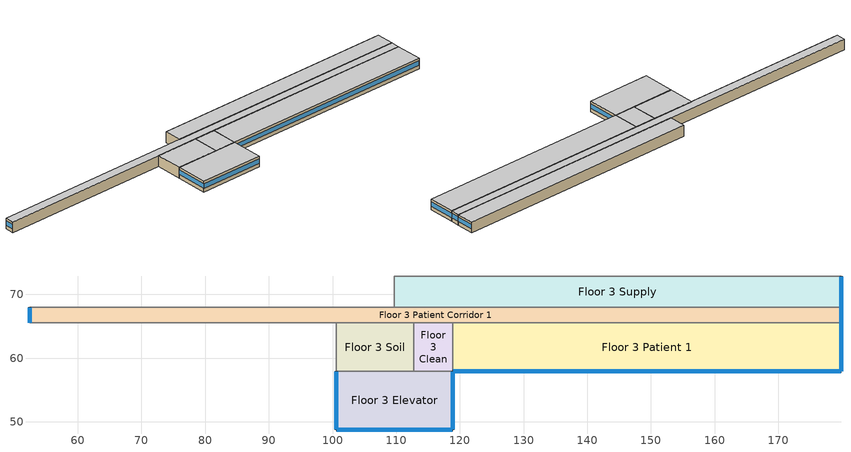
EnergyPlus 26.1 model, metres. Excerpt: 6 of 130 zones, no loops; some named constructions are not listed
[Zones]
Floor 3 Clean
 floor adiabatic (INT-FLOOR-TOPSIDE): 118.87,65.53 118.87,57.91 112.78,57.91 112.78,65.53 z6.1
 wall adiabatic (Standard_Int-Wall): 112.78,65.53 112.78,57.91 118.87,57.91 118.87,65.53 112.78,65.53 z6.1:9.14
 ceiling adiabatic (INT-FLOOR-UNDERSIDE): 112.78,65.53 112.78,57.91 118.87,57.91 118.87,65.53 z9.14
Floor 3 Patient 1
 floor adiabatic (INT-FLOOR-TOPSIDE): 179.83,65.53 179.83,57.91 118.87,57.91 118.87,65.53 z6.1
 wall outside (Steel-Framed_R-13 + R-3.8 ci_Ext-wall): 118.87,57.91 179.83,57.91 179.83,65.53 z6.1:9.14
 wall adiabatic (Standard_Int-Wall): 179.83,65.53 118.87,65.53 118.87,57.91 z6.1:9.14
 window (std_window_UValue_3.237_SHGC_0.39_VT_0.495): 118.92,57.91 179.78,57.91 z7.2:8.42
 window (std_window_UValue_3.237_SHGC_0.39_VT_0.495_east): 179.83,57.96 179.83,65.48 z7.2:8.43
 ceiling adiabatic (INT-FLOOR-UNDERSIDE): 118.87,65.53 118.87,57.91 179.83,57.91 179.83,65.53 z9.14
Floor 3 Supply
 floor adiabatic (INT-FLOOR-TOPSIDE): 179.83,72.85 179.83,67.97 109.73,67.97 109.73,72.85 z6.1
 wall outside (Steel-Framed_R-13 + R-3.8 ci_Ext-wall): 179.83,67.97 179.83,72.85 z6.1:9.14
 wall adiabatic (Standard_Int-Wall): 179.83,72.85 109.73,72.85 109.73,67.97 179.83,67.97 z6.1:9.14
 window (std_window_UValue_3.237_SHGC_0.39_VT_0.495_east): 179.83,68.02 179.83,72.8 z7.2:8.44
 ceiling adiabatic (INT-FLOOR-UNDERSIDE): 109.73,72.85 109.73,67.97 179.83,67.97 179.83,72.85 z9.14
Floor 3 Soil
 floor adiabatic (INT-FLOOR-TOPSIDE): 112.78,65.53 112.78,57.91 100.58,57.91 100.58,65.53 z6.1
 wall adiabatic (Standard_Int-Wall): 100.58,65.53 100.58,57.91 112.78,57.91 112.78,65.53 100.58,65.53 z6.1:9.14
 ceiling adiabatic (INT-FLOOR-UNDERSIDE): 100.58,65.53 100.58,57.91 112.78,57.91 112.78,65.53 z9.14
Floor 3 Patient Corridor 1
 floor adiabatic (INT-FLOOR-TOPSIDE): 179.83,67.97 179.83,65.53 52.43,65.53 52.43,67.97 z6.1
 wall outside (Steel-Framed_R-13 + R-3.8 ci_Ext-wall): 179.83,65.53 179.83,67.97 / 52.43,67.97 52.43,65.53 z6.1:9.14
 wall adiabatic (Standard_Int-Wall): 179.83,67.97 52.43,67.97 / 52.43,65.53 179.83,65.53 z6.1:9.14
 window (std_window_UValue_3.237_SHGC_0.39_VT_0.495_east): 179.83,65.58 179.83,67.92 z7.2:8.47
 window (std_window_UValue_3.237_SHGC_0.39_VT_0.495_west): 52.43,67.92 52.43,65.58 z7.2:8.47
 ceiling adiabatic (INT-FLOOR-UNDERSIDE): 52.43,67.97 52.43,65.53 179.83,65.53 179.83,67.97 z9.14
Floor 3 Elevator
 floor adiabatic (INT-FLOOR-TOPSIDE): 118.87,57.91 118.87,48.77 100.58,48.77 100.58,57.91 z6.1
 wall outside (Steel-Framed_R-13 + R-3.8 ci_Ext-wall): 100.58,57.91 100.58,48.77 118.87,48.77 118.87,57.91 z6.1:9.14
 wall adiabatic (Standard_Int-Wall): 118.87,57.91 100.58,57.91 z6.1:9.14
 window (std_window_UValue_3.237_SHGC_0.39_VT_0.495_west): 100.58,57.86 100.58,48.82 z7.2:8.43
 window (std_window_UValue_3.237_SHGC_0.39_VT_0.495): 100.63,48.77 118.82,48.77 z7.2:8.42
 window (std_window_UValue_3.237_SHGC_0.39_VT_0.495_east): 118.87,48.82 118.87,57.86 z7.2:8.43
 ceiling adiabatic (INT-FLOOR-UNDERSIDE): 100.58,57.91 100.58,48.77 118.87,48.77 118.87,57.91 z9.14
[EnergyManagementSystem:Program]
MOB_Flr1_Prm3_Coil_Reheat_Energy_Program: IF (AHU_6_CCoil_Energy > 0 && AHU_6_HCoil1_Energy > 0); SET AHU_6_Problem = AHU_6_Problem + 1; ELSEIF (MOB_Flr1_Prm3_Load <= 0); SET MOB_Flr1_Prm3_RE = MOB_Flr1_Prm3_RE + MOB_Flr1_Prm3_Coil_Energy; ELSEIF (AHU_6_HCoil1_Energy > 0 && AHU_6_CCoil_Energy == 0); SET MOB_Flr1_Prm3_Heat = MOB_Flr1_Prm3_Heat + MOB_Flr1_Prm3_Coil_Energy; ELSEIF (AHU_6_CCoil_Energy > 0 && AHU_6_HCoil1_Energy == 0); SET MOB_Flr1_Prm3_DT1 = MOB_Flr1_Prm3_Coil_Outlet_Air_Temp - MOB_Flr1_Prm3_Coil_Inlet_Air_Temp; SET MOB_Flr1_Prm3_DT2 = @Max (AHU_6_CoolC_Inlet_Node_Temp - AHU_6_Fan_Out) 0; IF MOB_Flr1_Prm3_DT1 > 0.0; SET MOB_Flr1_Prm3_Ratio = @Min (MOB_Flr1_Prm3_DT2 / MOB_Flr1_Prm3_DT1) 1; ELSE; SET MOB_Flr1_Prm3_Ratio = 1.0; ENDIF; SET MOB_Flr1_Prm3_RE = MOB_Flr1_Prm3_RE + (MOB_Flr1_Prm3_Ratio * MOB_Flr1_Prm3_Coil_Energy); SET MOB_Flr1_Prm3_Heat = MOB_Flr1_Prm3_Heat + ((1-MOB_Flr1_Prm3_Ratio) * MOB_Flr1_Prm3_Coil_Energy); ELSEIF (AHU_6_CCoil_Energy == 0 && AHU_6_HCoil1_Energy == 0); SET AHU_6_Economize = AHU_6_Economize + 1; SET MOB_Flr1_Prm3_Heat = MOB_Flr1_Prm3_Heat + MOB_Flr1_Prm3_Coil_Energy; ENDIF
MOB_Flr5_Core_Coil_Reheat_Energy_Program: IF (AHU_6_CCoil_Energy > 0 && AHU_6_HCoil1_Energy > 0); SET AHU_6_Problem = AHU_6_Problem + 1; ELSEIF (MOB_Flr5_Core_Load <= 0); SET MOB_Flr5_Core_RE = MOB_Flr5_Core_RE + MOB_Flr5_Core_Coil_Energy; ELSEIF (AHU_6_HCoil1_Energy > 0 && AHU_6_CCoil_Energy == 0); SET MOB_Flr5_Core_Heat = MOB_Flr5_Core_Heat + MOB_Flr5_Core_Coil_Energy; ELSEIF (AHU_6_CCoil_Energy > 0 && AHU_6_HCoil1_Energy == 0); SET MOB_Flr5_Core_DT1 = MOB_Flr5_Core_Coil_Outlet_Air_Temp - MOB_Flr5_Core_Coil_Inlet_Air_Temp; SET MOB_Flr5_Core_DT2 = @Max (AHU_6_CoolC_Inlet_Node_Temp - AHU_6_Fan_Out) 0; IF MOB_Flr5_Core_DT1 > 0.0; SET MOB_Flr5_Core_Ratio = @Min (MOB_Flr5_Core_DT2 / MOB_Flr5_Core_DT1) 1; ELSE; SET MOB_Flr5_Core_Ratio = 1.0; ENDIF; SET MOB_Flr5_Core_RE = MOB_Flr5_Core_RE + (MOB_Flr5_Core_Ratio * MOB_Flr5_Core_Coil_Energy); SET MOB_Flr5_Core_Heat = MOB_Flr5_Core_Heat + ((1-MOB_Flr5_Core_Ratio) * MOB_Flr5_Core_Coil_Energy); ELSEIF (AHU_6_CCoil_Energy == 0 && AHU_6_HCoil1_Energy == 0); SET AHU_6_Economize = AHU_6_Economize + 1; SET MOB_Flr5_Core_Heat = MOB_Flr5_Core_Heat + MOB_Flr5_Core_Coil_Energy; ENDIF
MOB_Flr5_Prm1_Coil_Reheat_Energy_Program: IF (AHU_6_CCoil_Energy > 0 && AHU_6_HCoil1_Energy > 0); SET AHU_6_Problem = AHU_6_Problem + 1; ELSEIF (MOB_Flr5_Prm1_Load <= 0); SET MOB_Flr5_Prm1_RE = MOB_Flr5_Prm1_RE + MOB_Flr5_Prm1_Coil_Energy; ELSEIF (AHU_6_HCoil1_Energy > 0 && AHU_6_CCoil_Energy == 0); SET MOB_Flr5_Prm1_Heat = MOB_Flr5_Prm1_Heat + MOB_Flr5_Prm1_Coil_Energy; ELSEIF (AHU_6_CCoil_Energy > 0 && AHU_6_HCoil1_Energy == 0); SET MOB_Flr5_Prm1_DT1 = MOB_Flr5_Prm1_Coil_Outlet_Air_Temp - MOB_Flr5_Prm1_Coil_Inlet_Air_Temp; SET MOB_Flr5_Prm1_DT2 = @Max (AHU_6_CoolC_Inlet_Node_Temp - AHU_6_Fan_Out) 0; IF MOB_Flr5_Prm1_DT1 > 0.0; SET MOB_Flr5_Prm1_Ratio = @Min (MOB_Flr5_Prm1_DT2 / MOB_Flr5_Prm1_DT1) 1; ELSE; SET MOB_Flr5_Prm1_Ratio = 1.0; ENDIF; SET MOB_Flr5_Prm1_RE = MOB_Flr5_Prm1_RE + (MOB_Flr5_Prm1_Ratio * MOB_Flr5_Prm1_Coil_Energy); SET MOB_Flr5_Prm1_Heat = MOB_Flr5_Prm1_Heat + ((1-MOB_Flr5_Prm1_Ratio) * MOB_Flr5_Prm1_Coil_Energy); ELSEIF (AHU_6_CCoil_Energy == 0 && AHU_6_HCoil1_Energy == 0); SET AHU_6_Economize = AHU_6_Economize + 1; SET MOB_Flr5_Prm1_Heat = MOB_Flr5_Prm1_Heat + MOB_Flr5_Prm1_Coil_Energy; ENDIF
MOB_Flr5_Prm2_Coil_Reheat_Energy_Program: IF (AHU_6_CCoil_Energy > 0 && AHU_6_HCoil1_Energy > 0); SET AHU_6_Problem = AHU_6_Problem + 1; ELSEIF (MOB_Flr5_Prm2_Load <= 0); SET MOB_Flr5_Prm2_RE = MOB_Flr5_Prm2_RE + MOB_Flr5_Prm2_Coil_Energy; ELSEIF (AHU_6_HCoil1_Energy > 0 && AHU_6_CCoil_Energy == 0); SET MOB_Flr5_Prm2_Heat = MOB_Flr5_Prm2_Heat + MOB_Flr5_Prm2_Coil_Energy; ELSEIF (AHU_6_CCoil_Energy > 0 && AHU_6_HCoil1_Energy == 0); SET MOB_Flr5_Prm2_DT1 = MOB_Flr5_Prm2_Coil_Outlet_Air_Temp - MOB_Flr5_Prm2_Coil_Inlet_Air_Temp; SET MOB_Flr5_Prm2_DT2 = @Max (AHU_6_CoolC_Inlet_Node_Temp - AHU_6_Fan_Out) 0; IF MOB_Flr5_Prm2_DT1 > 0.0; SET MOB_Flr5_Prm2_Ratio = @Min (MOB_Flr5_Prm2_DT2 / MOB_Flr5_Prm2_DT1) 1; ELSE; SET MOB_Flr5_Prm2_Ratio = 1.0; ENDIF; SET MOB_Flr5_Prm2_RE = MOB_Flr5_Prm2_RE + (MOB_Flr5_Prm2_Ratio * MOB_Flr5_Prm2_Coil_Energy); SET MOB_Flr5_Prm2_Heat = MOB_Flr5_Prm2_Heat + ((1-MOB_Flr5_Prm2_Ratio) * MOB_Flr5_Prm2_Coil_Energy); ELSEIF (AHU_6_CCoil_Energy == 0 && AHU_6_HCoil1_Energy == 0); SET AHU_6_Economize = AHU_6_Economize + 1; SET MOB_Flr5_Prm2_Heat = MOB_Flr5_Prm2_Heat + MOB_Flr5_Prm2_Coil_Energy; ENDIF
MOB_Flr5_Prm3_Coil_Reheat_Energy_Program: IF (AHU_6_CCoil_Energy > 0 && AHU_6_HCoil1_Energy > 0); SET AHU_6_Problem = AHU_6_Problem + 1; ELSEIF (MOB_Flr5_Prm3_Load <= 0); SET MOB_Flr5_Prm3_RE = MOB_Flr5_Prm3_RE + MOB_Flr5_Prm3_Coil_Energy; ELSEIF (AHU_6_HCoil1_Energy > 0 && AHU_6_CCoil_Energy == 0); SET MOB_Flr5_Prm3_Heat = MOB_Flr5_Prm3_Heat + MOB_Flr5_Prm3_Coil_Energy; ELSEIF (AHU_6_CCoil_Energy > 0 && AHU_6_HCoil1_Energy == 0); SET MOB_Flr5_Prm3_DT1 = MOB_Flr5_Prm3_Coil_Outlet_Air_Temp - MOB_Flr5_Prm3_Coil_Inlet_Air_Temp; SET MOB_Flr5_Prm3_DT2 = @Max (AHU_6_CoolC_Inlet_Node_Temp - AHU_6_Fan_Out) 0; IF MOB_Flr5_Prm3_DT1 > 0.0; SET MOB_Flr5_Prm3_Ratio = @Min (MOB_Flr5_Prm3_DT2 / MOB_Flr5_Prm3_DT1) 1; ELSE; SET MOB_Flr5_Prm3_Ratio = 1.0; ENDIF; SET MOB_Flr5_Prm3_RE = MOB_Flr5_Prm3_RE + (MOB_Flr5_Prm3_Ratio * MOB_Flr5_Prm3_Coil_Energy); SET MOB_Flr5_Prm3_Heat = MOB_Flr5_Prm3_Heat + ((1-MOB_Flr5_Prm3_Ratio) * MOB_Flr5_Prm3_Coil_Energy); ELSEIF (AHU_6_CCoil_Energy == 0 && AHU_6_HCoil1_Energy == 0); SET AHU_6_Economize = AHU_6_Economize + 1; SET MOB_Flr5_Prm3_Heat = MOB_Flr5_Prm3_Heat + MOB_Flr5_Prm3_Coil_Energy; ENDIF
MOB_Flr5_Prm4_Coil_Reheat_Energy_Program: IF (AHU_6_CCoil_Energy > 0 && AHU_6_HCoil1_Energy > 0); SET AHU_6_Problem = AHU_6_Problem + 1; ELSEIF (MOB_Flr5_Prm4_Load <= 0); SET MOB_Flr5_Prm4_RE = MOB_Flr5_Prm4_RE + MOB_Flr5_Prm4_Coil_Energy; ELSEIF (AHU_6_HCoil1_Energy > 0 && AHU_6_CCoil_Energy == 0); SET MOB_Flr5_Prm4_Heat = MOB_Flr5_Prm4_Heat + MOB_Flr5_Prm4_Coil_Energy; ELSEIF (AHU_6_CCoil_Energy > 0 && AHU_6_HCoil1_Energy == 0); SET MOB_Flr5_Prm4_DT1 = MOB_Flr5_Prm4_Coil_Outlet_Air_Temp - MOB_Flr5_Prm4_Coil_Inlet_Air_Temp; SET MOB_Flr5_Prm4_DT2 = @Max (AHU_6_CoolC_Inlet_Node_Temp - AHU_6_Fan_Out) 0; IF MOB_Flr5_Prm4_DT1 > 0.0; SET MOB_Flr5_Prm4_Ratio = @Min (MOB_Flr5_Prm4_DT2 / MOB_Flr5_Prm4_DT1) 1; ELSE; SET MOB_Flr5_Prm4_Ratio = 1.0; ENDIF; SET MOB_Flr5_Prm4_RE = MOB_Flr5_Prm4_RE + (MOB_Flr5_Prm4_Ratio * MOB_Flr5_Prm4_Coil_Energy); SET MOB_Flr5_Prm4_Heat = MOB_Flr5_Prm4_Heat + ((1-MOB_Flr5_Prm4_Ratio) * MOB_Flr5_Prm4_Coil_Energy); ELSEIF (AHU_6_CCoil_Energy == 0 && AHU_6_HCoil1_Energy == 0); SET AHU_6_Economize = AHU_6_Economize + 1; SET MOB_Flr5_Prm4_Heat = MOB_Flr5_Prm4_Heat + MOB_Flr5_Prm4_Coil_Energy; ENDIF
Reheat_Sum_Program: SET A = Flr_1_Cafe_RE + Flr_1_Clean_RE + Flr_1_Conf_RE + Flr_1_Dining_RE; SET B = Flr_1_Elev_RE + Flr_1_Exam_RE + Flr_1_FStor_RE + Flr_1_GStor_RE; SET C = Flr_1_Image_RE + Flr_1_Kitchen_RE + Flr_1_Lab_1_RE + Flr_1_Lab_2_RE; SET D = Flr_1_Laundry_RE + Flr_1_Lobby_RE + Flr_1_Lounge_RE + Flr_1_Mech_1_RE; SET E = Flr_1_Mech_2_RE + Flr_1_Off_1_RE + Flr_1_Off_2_RE + Flr_1_Off_3_RE; SET F = Flr_1_Off3_P1_RE + Flr_1_Off3_P2_RE + Flr_1_Off3_P3_RE; SET G = Flr_1_Pat_RE + Flr_1_Pharm_RE + Flr_1_PT_RE + Flr_1_Receive_RE; SET H = Flr_1_Recep_RE + Flr_1_Soil_RE + Flr_1_Stor_RE + Flr_1_Waiting_RE; SET I = Flr_2_Chapel_RE + Flr_2_Clean_1_RE + Flr_2_Clean_2_RE + Flr_2_Cor_RE; SET J = Flr_2_Elev_RE + Flr_2_Exam_1_RE + Flr_2_Exam_2_RE + Flr_2_Exam_3_RE; SET K = Flr_2_Exam_4_RE + Flr_2_Gift_RE + Flr_2_Image_1_RE + Flr_2_Image_2_RE; SET L = Flr_2_Image_3_RE + Flr_2_Lab_1_RE + Flr_2_Lab_2_RE + Flr_2_Lounge1_RE; SET M = Flr_2_Lounge2_RE + Flr_2_Lockers_RE + Flr_2_NS_1_RE + Flr_2_NS_2_RE; SET N = Flr_2_Off_1_RE + Flr_2_Off_2_RE + Flr_2_Off_3_RE + Flr_2_Off_4_RE; SET O = Flr_2_Sterile_RE + Flr_2_OR_RE + Flr_2_PACU_RE + Flr_2_Pat_1_RE; SET P = Flr_2_Pat_2_RE + Flr_2_Proc_1_RE + Flr_2_Proc_2_RE; SET Q = Flr_2_Rest_1_RE + Flr_2_Rest_2_RE + Flr_2_Soil_1_RE + Flr_2_Soil_2_RE; SET R = Flr_2_Stor_1_RE + Flr_2_Stor_2_RE + Flr_2_Trauma_RE + Flr_2_Triage_RE; SET S = Flr_2_Waiting_RE + Flr_3_Clean_RE + Flr_3_Elev_RE + Flr_3_Exam_RE; SET T = Flr_3_ICU_RE + Flr_3_NS_1_RE + Flr_3_NS_2_RE + Flr_3_Nursery_RE + Flr_3_Off_RE; SET U = Flr_2_Recep_RE + Flr_3_OR_RE + Flr_3_Pat_1_RE + Flr_3_Pat_2_RE; SET V = Flr_3_Pat_3_RE + Flr_3_Pat_4_RE + Flr_3_PatCor1_RE + Flr_3_PatCor2_RE; SET W = Flr_3_Proc_RE + Flr_3_Soil_RE + Flr_3_Supply_RE + Flr_3_Triage_RE; SET X = Flr_3_Waiting_RE + Flr46_Clean_RE + Flr46_Elev_RE + Flr46_NS_RE; SET Y = Flr46_Off_RE + Flr46_Pat_1_RE + Flr46_Pat_2_RE; SET Z = Flr46_Pat_3_RE + Flr46_Pat_4_RE + Flr46_PatCor1_RE; SET AA = Flr46_PatCor2_RE + Flr46_Soil_RE + Flr46_Supply_RE + Flr_7_Clean_RE; SET BB = Flr_7_Elev_RE + Flr_7_NS_RE + Flr_7_Off_RE + Flr_7_Pat_1_RE; SET CC = Flr_7_Pat_2_RE + Flr_7_Pat_3_RE + Flr_7_Pat_4_RE; SET DD = Flr_7_PatCor1_RE + Flr_7_PatCor2_RE + Flr_7_Soil_RE + Flr_7_Supply_RE; SET EE = MOB_Flr1_Core_RE + MOB_Flr1_Prm1_RE + MOB_Flr1_Prm2_RE + MOB_Flr1_Prm3_RE; SET FF = MOB_24_Core_RE + MOB_24_Prm1_RE + MOB_24_Prm2_RE; SET GG = MOB_24_Prm3_RE + MOB_24_Prm_4_RE + MOB_Flr5_Core_RE; SET HH = MOB_Flr5_Prm1_RE + MOB_Flr5_Prm2_RE + MOB_Flr5_Prm3_RE + MOB_Flr5_Prm4_RE; SET Reheat = A+B+C+D+E+F+G+H+I+J+K+L+M+N+O+P+Q+R+S+T+U+V+W+X+Y+Z+AA+BB+CC+DD+EE+FF+GG+HH
[EnergyManagementSystem:ProgramCallingManager]
AHU_Heat_Sum_Call: EndOfZoneTimestepAfterZoneReporting; AHU_Heat_Energy_Program
Flr46_Clean_Call: EndOfZoneTimestepAfterZoneReporting; Flr46_Clean_Coil_Reheat_Energy_Program
Flr46_Elev_Call: EndOfZoneTimestepAfterZoneReporting; Flr46_Elev_Coil_Reheat_Energy_Program
Flr46_NS_Call: EndOfZoneTimestepAfterZoneReporting; Flr46_NS_Coil_Reheat_Energy_Program
Flr46_Off_Call: EndOfZoneTimestepAfterZoneReporting; Flr46_Off_Coil_Reheat_Energy_Program
Flr46_PatCor1_Call: EndOfZoneTimestepAfterZoneReporting; Flr46_PatCor1_Coil_Reheat_Energy_Program
Flr46_PatCor2_Call: EndOfZoneTimestepAfterZoneReporting; Flr46_PatCor2_Coil_Reheat_Energy_Program
Flr46_Pat_1_Call: EndOfZoneTimestepAfterZoneReporting; Flr46_Pat_1_Coil_Reheat_Energy_Program
Flr46_Pat_2_Call: EndOfZoneTimestepAfterZoneReporting; Flr46_Pat_2_Coil_Reheat_Energy_Program
Flr46_Pat_3_Call: EndOfZoneTimestepAfterZoneReporting; Flr46_Pat_3_Coil_Reheat_Energy_Program
Flr46_Pat_4_Call: EndOfZoneTimestepAfterZoneReporting; Flr46_Pat_4_Coil_Reheat_Energy_Program
Flr46_Soil_Call: EndOfZoneTimestepAfterZoneReporting; Flr46_Soil_Coil_Reheat_Energy_Program
Flr46_Supply_Call: EndOfZoneTimestepAfterZoneReporting; Flr46_Supply_Coil_Reheat_Energy_Program
Flr_1_Cafe_Call: EndOfZoneTimestepAfterZoneReporting; Flr_1_Cafe_Coil_Reheat_Energy_Program
Flr_1_Clean_Call: EndOfZoneTimestepAfterZoneReporting; Flr_1_Clean_Coil_Reheat_Energy_Program
Flr_1_Conf_Call: EndOfZoneTimestepAfterZoneReporting; Flr_1_Conf_Coil_Reheat_Energy_Program
Flr_1_Dining_Call: EndOfZoneTimestepAfterZoneReporting; Flr_1_Dining_Coil_Reheat_Energy_Program
Flr_1_Elev_Call: EndOfZoneTimestepAfterZoneReporting; Flr_1_Elev_Coil_Reheat_Energy_Program
Flr_1_Exam_Call: EndOfZoneTimestepAfterZoneReporting; Flr_1_Exam_Coil_Reheat_Energy_Program
Flr_1_FStor_Call: EndOfZoneTimestepAfterZoneReporting; Flr_1_FStor_Coil_Reheat_Energy_Program
Flr_1_GStor_Call: EndOfZoneTimestepAfterZoneReporting; Flr_1_GStor_Coil_Reheat_Energy_Program
Flr_1_Image_Call: EndOfZoneTimestepAfterZoneReporting; Flr_1_Image_Coil_Reheat_Energy_Program
Flr_1_Kitchen_Call: EndOfZoneTimestepAfterZoneReporting; Flr_1_Kitchen_Coil_Reheat_Energy_Program
Flr_1_Lab_1_Call: EndOfZoneTimestepAfterZoneReporting; Flr_1_Lab_1_Coil_Reheat_Energy_Program
Flr_1_Lab_2_Call: EndOfZoneTimestepAfterZoneReporting; Flr_1_Lab_2_Coil_Reheat_Energy_Program
Flr_1_Laundry_Call: EndOfZoneTimestepAfterZoneReporting; Flr_1_Laundry_Coil_Reheat_Energy_Program
Flr_1_Lobby_Call: EndOfZoneTimestepAfterZoneReporting; Flr_1_Lobby_Coil_Reheat_Energy_Program
Flr_1_Lounge_Call: EndOfZoneTimestepAfterZoneReporting; Flr_1_Lounge_Coil_Reheat_Energy_Program
Flr_1_Mech_1_Call: EndOfZoneTimestepAfterZoneReporting; Flr_1_Mech_1_Coil_Reheat_Energy_Program
Flr_1_Mech_2_Call: EndOfZoneTimestepAfterZoneReporting; Flr_1_Mech_2_Coil_Reheat_Energy_Program
Flr_1_Off3_P1_Call: EndOfZoneTimestepAfterZoneReporting; Flr_1_Off3_P1_Coil_Reheat_Energy_Program
Flr_1_Off3_P2_Call: EndOfZoneTimestepAfterZoneReporting; Flr_1_Off3_P2_Coil_Reheat_Energy_Program
Flr_1_Off3_P3_Call: EndOfZoneTimestepAfterZoneReporting; Flr_1_Off3_P3_Coil_Reheat_Energy_Program
Flr_1_Off_1_Call: EndOfZoneTimestepAfterZoneReporting; Flr_1_Off_1_Coil_Reheat_Energy_Program
Flr_1_Off_2_Call: EndOfZoneTimestepAfterZoneReporting; Flr_1_Off_2_Coil_Reheat_Energy_Program
Flr_1_Off_3_Call: EndOfZoneTimestepAfterZoneReporting; Flr_1_Off_3_Coil_Reheat_Energy_Program
Flr_1_PT_Call: EndOfZoneTimestepAfterZoneReporting; Flr_1_PT_Coil_Reheat_Energy_Program
Flr_1_Pat_Call: EndOfZoneTimestepAfterZoneReporting; Flr_1_Pat_Coil_Reheat_Energy_Program
Flr_1_Pharm_Call: EndOfZoneTimestepAfterZoneReporting; Flr_1_Pharm_Coil_Reheat_Energy_Program
Flr_1_Receive_Call: EndOfZoneTimestepAfterZoneReporting; Flr_1_Receive_Coil_Reheat_Energy_Program
Flr_1_Recep_Call: EndOfZoneTimestepAfterZoneReporting; Flr_1_Recep_Coil_Reheat_Energy_Program
Flr_1_Soil_Call: EndOfZoneTimestepAfterZoneReporting; Flr_1_Soil_Coil_Reheat_Energy_Program
Flr_1_Stor_Call: EndOfZoneTimestepAfterZoneReporting; Flr_1_Stor_Coil_Reheat_Energy_Program
Flr_1_Waiting_Call: EndOfZoneTimestepAfterZoneReporting; Flr_1_Waiting_Coil_Reheat_Energy_Program
Flr_2_Chapel_Call: EndOfZoneTimestepAfterZoneReporting; Flr_2_Chapel_Coil_Reheat_Energy_Program
Flr_2_Clean_1_Call: EndOfZoneTimestepAfterZoneReporting; Flr_2_Clean_1_Coil_Reheat_Energy_Program
Flr_2_Clean_2_Call: EndOfZoneTimestepAfterZoneReporting; Flr_2_Clean_2_Coil_Reheat_Energy_Program
Flr_2_Cor_Call: EndOfZoneTimestepAfterZoneReporting; Flr_2_Cor_Coil_Reheat_Energy_Program
Flr_2_Elev_Call: EndOfZoneTimestepAfterZoneReporting; Flr_2_Elev_Coil_Reheat_Energy_Program
Flr_2_Exam_1_Call: EndOfZoneTimestepAfterZoneReporting; Flr_2_Exam_1_Coil_Reheat_Energy_Program
Flr_2_Exam_2_Call: EndOfZoneTimestepAfterZoneReporting; Flr_2_Exam_2_Coil_Reheat_Energy_Program
Flr_2_Exam_3_Call: EndOfZoneTimestepAfterZoneReporting; Flr_2_Exam_3_Coil_Reheat_Energy_Program
Flr_2_Exam_4_Call: EndOfZoneTimestepAfterZoneReporting; Flr_2_Exam_4_Coil_Reheat_Energy_Program
Flr_2_Gift_Call: EndOfZoneTimestepAfterZoneReporting; Flr_2_Gift_Coil_Reheat_Energy_Program
Flr_2_Image_1_Call: EndOfZoneTimestepAfterZoneReporting; Flr_2_Image_1_Coil_Reheat_Energy_Program
Flr_2_Image_2_Call: EndOfZoneTimestepAfterZoneReporting; Flr_2_Image_2_Coil_Reheat_Energy_Program
Flr_2_Image_3_Call: EndOfZoneTimestepAfterZoneReporting; Flr_2_Image_3_Coil_Reheat_Energy_Program
Flr_2_Lab_1_Call: EndOfZoneTimestepAfterZoneReporting; Flr_2_Lab_1_Coil_Reheat_Energy_Program
Flr_2_Lab_2_Call: EndOfZoneTimestepAfterZoneReporting; Flr_2_Lab_2_Coil_Reheat_Energy_Program
Flr_2_Lockers_Call: EndOfZoneTimestepAfterZoneReporting; Flr_2_Lockers_Coil_Reheat_Energy_Program
Flr_2_Lounge1_Call: EndOfZoneTimestepAfterZoneReporting; Flr_2_Lounge1_Coil_Reheat_Energy_Program
Flr_2_Lounge2_Call: EndOfZoneTimestepAfterZoneReporting; Flr_2_Lounge2_Coil_Reheat_Energy_Program
Flr_2_NS_1_Call: EndOfZoneTimestepAfterZoneReporting; Flr_2_NS_1_Coil_Reheat_Energy_Program
Flr_2_NS_2_Call: EndOfZoneTimestepAfterZoneReporting; Flr_2_NS_2_Coil_Reheat_Energy_Program
Flr_2_OR_Call: EndOfZoneTimestepAfterZoneReporting; Flr_2_OR_Coil_Reheat_Energy_Program
Flr_2_Off_1_Call: EndOfZoneTimestepAfterZoneReporting; Flr_2_Off_1_Coil_Reheat_Energy_Program
Flr_2_Off_2_Call: EndOfZoneTimestepAfterZoneReporting; Flr_2_Off_2_Coil_Reheat_Energy_Program
Flr_2_Off_3_Call: EndOfZoneTimestepAfterZoneReporting; Flr_2_Off_3_Coil_Reheat_Energy_Program
Flr_2_Off_4_Call: EndOfZoneTimestepAfterZoneReporting; Flr_2_Off_4_Coil_Reheat_Energy_Program
Flr_2_PACU_Call: EndOfZoneTimestepAfterZoneReporting; Flr_2_PACU_Coil_Reheat_Energy_Program
Flr_2_Pat_1_Call: EndOfZoneTimestepAfterZoneReporting; Flr_2_Pat_1_Coil_Reheat_Energy_Program
Flr_2_Pat_2_Call: EndOfZoneTimestepAfterZoneReporting; Flr_2_Pat_2_Coil_Reheat_Energy_Program
Flr_2_Proc_1_Call: EndOfZoneTimestepAfterZoneReporting; Flr_2_Proc_1_Coil_Reheat_Energy_Program
Flr_2_Proc_2_Call: EndOfZoneTimestepAfterZoneReporting; Flr_2_Proc_2_Coil_Reheat_Energy_Program
Flr_2_Recep_Call: EndOfZoneTimestepAfterZoneReporting; Flr_2_Recep_Coil_Reheat_Energy_Program
Flr_2_Rest_1_Call: EndOfZoneTimestepAfterZoneReporting; Flr_2_Rest_1_Coil_Reheat_Energy_Program
Flr_2_Rest_2_Call: EndOfZoneTimestepAfterZoneReporting; Flr_2_Rest_2_Coil_Reheat_Energy_Program
Flr_2_Soil_1_Call: EndOfZoneTimestepAfterZoneReporting; Flr_2_Soil_1_Coil_Reheat_Energy_Program
Flr_2_Soil_2_Call: EndOfZoneTimestepAfterZoneReporting; Flr_2_Soil_2_Coil_Reheat_Energy_Program
Flr_2_Sterile_Call: EndOfZoneTimestepAfterZoneReporting; Flr_2_Sterile_Coil_Reheat_Energy_Program
Flr_2_Stor_1_Call: EndOfZoneTimestepAfterZoneReporting; Flr_2_Stor_1_Coil_Reheat_Energy_Program
Flr_2_Stor_2_Call: EndOfZoneTimestepAfterZoneReporting; Flr_2_Stor_2_Coil_Reheat_Energy_Program
Flr_2_Trauma_Call: EndOfZoneTimestepAfterZoneReporting; Flr_2_Trauma_Coil_Reheat_Energy_Program
Flr_2_Triage_Call: EndOfZoneTimestepAfterZoneReporting; Flr_2_Triage_Coil_Reheat_Energy_Program
Flr_2_Waiting_Call: EndOfZoneTimestepAfterZoneReporting; Flr_2_Waiting_Coil_Reheat_Energy_Program
Flr_3_Clean_Call: EndOfZoneTimestepAfterZoneReporting; Flr_3_Clean_Coil_Reheat_Energy_Program
Flr_3_Elev_Call: EndOfZoneTimestepAfterZoneReporting; Flr_3_Elev_Coil_Reheat_Energy_Program
Flr_3_Exam_Call: EndOfZoneTimestepAfterZoneReporting; Flr_3_Exam_Coil_Reheat_Energy_Program
Flr_3_ICU_Call: EndOfZoneTimestepAfterZoneReporting; Flr_3_ICU_Coil_Reheat_Energy_Program
Flr_3_NS_1_Call: EndOfZoneTimestepAfterZoneReporting; Flr_3_NS_1_Coil_Reheat_Energy_Program
Flr_3_NS_2_Call: EndOfZoneTimestepAfterZoneReporting; Flr_3_NS_2_Coil_Reheat_Energy_Program
Flr_3_Nursery_Call: EndOfZoneTimestepAfterZoneReporting; Flr_3_Nursery_Coil_Reheat_Energy_Program
Flr_3_OR_Call: EndOfZoneTimestepAfterZoneReporting; Flr_3_OR_Coil_Reheat_Energy_Program
Flr_3_Off_Call: EndOfZoneTimestepAfterZoneReporting; Flr_3_Off_Coil_Reheat_Energy_Program
Flr_3_PatCor1_Call: EndOfZoneTimestepAfterZoneReporting; Flr_3_PatCor1_Coil_Reheat_Energy_Program
Flr_3_PatCor2_Call: EndOfZoneTimestepAfterZoneReporting; Flr_3_PatCor2_Coil_Reheat_Energy_Program
Flr_3_Pat_1_Call: EndOfZoneTimestepAfterZoneReporting; Flr_3_Pat_1_Coil_Reheat_Energy_Program
Flr_3_Pat_2_Call: EndOfZoneTimestepAfterZoneReporting; Flr_3_Pat_2_Coil_Reheat_Energy_Program
Flr_3_Pat_3_Call: EndOfZoneTimestepAfterZoneReporting; Flr_3_Pat_3_Coil_Reheat_Energy_Program
Flr_3_Pat_4_Call: EndOfZoneTimestepAfterZoneReporting; Flr_3_Pat_4_Coil_Reheat_Energy_Program
Flr_3_Proc_Call: EndOfZoneTimestepAfterZoneReporting; Flr_3_Proc_Coil_Reheat_Energy_Program
Flr_3_Soil_Call: EndOfZoneTimestepAfterZoneReporting; Flr_3_Soil_Coil_Reheat_Energy_Program
Flr_3_Supply_Call: EndOfZoneTimestepAfterZoneReporting; Flr_3_Supply_Coil_Reheat_Energy_Program
Flr_3_Triage_Call: EndOfZoneTimestepAfterZoneReporting; Flr_3_Triage_Coil_Reheat_Energy_Program
Flr_3_Waiting_Call: EndOfZoneTimestepAfterZoneReporting; Flr_3_Waiting_Coil_Reheat_Energy_Program
Flr_7_Clean_Call: EndOfZoneTimestepAfterZoneReporting; Flr_7_Clean_Coil_Reheat_Energy_Program
Flr_7_Elev_Call: EndOfZoneTimestepAfterZoneReporting; Flr_7_Elev_Coil_Reheat_Energy_Program
Flr_7_NS_Call: EndOfZoneTimestepAfterZoneReporting; Flr_7_NS_Coil_Reheat_Energy_Program
Flr_7_Off_Call: EndOfZoneTimestepAfterZoneReporting; Flr_7_Off_Coil_Reheat_Energy_Program
Flr_7_PatCor1_Call: EndOfZoneTimestepAfterZoneReporting; Flr_7_PatCor1_Coil_Reheat_Energy_Program
Flr_7_PatCor2_Call: EndOfZoneTimestepAfterZoneReporting; Flr_7_PatCor2_Coil_Reheat_Energy_Program
Flr_7_Pat_1_Call: EndOfZoneTimestepAfterZoneReporting; Flr_7_Pat_1_Coil_Reheat_Energy_Program
Flr_7_Pat_2_Call: EndOfZoneTimestepAfterZoneReporting; Flr_7_Pat_2_Coil_Reheat_Energy_Program
Flr_7_Pat_3_Call: EndOfZoneTimestepAfterZoneReporting; Flr_7_Pat_3_Coil_Reheat_Energy_Program
Flr_7_Pat_4_Call: EndOfZoneTimestepAfterZoneReporting; Flr_7_Pat_4_Coil_Reheat_Energy_Program
Flr_7_Soil_Call: EndOfZoneTimestepAfterZoneReporting; Flr_7_Soil_Coil_Reheat_Energy_Program
Flr_7_Supply_Call: EndOfZoneTimestepAfterZoneReporting; Flr_7_Supply_Coil_Reheat_Energy_Program
Heat_Sum_Call: EndOfZoneTimestepAfterZoneReporting; Heat_Sum_Program
Initialize_RE_Variables: BeginNewEnvironment; Initialize
MOB_24_Core_Call: EndOfZoneTimestepAfterZoneReporting; MOB_24_Core_Coil_Reheat_Energy_Program
MOB_24_Prm1_Call: EndOfZoneTimestepAfterZoneReporting; MOB_24_Prm1_Coil_Reheat_Energy_Program
MOB_24_Prm2_Call: EndOfZoneTimestepAfterZoneReporting; MOB_24_Prm2_Coil_Reheat_Energy_Program
MOB_24_Prm3_Call: EndOfZoneTimestepAfterZoneReporting; MOB_24_Prm3_Coil_Reheat_Energy_Program
MOB_24_Prm_4_Call: EndOfZoneTimestepAfterZoneReporting; MOB_24_Prm_4_Coil_Reheat_Energy_Program
MOB_Flr1_Core_Call: EndOfZoneTimestepAfterZoneReporting; MOB_Flr1_Core_Coil_Reheat_Energy_Program
MOB_Flr1_Prm1_Call: EndOfZoneTimestepAfterZoneReporting; MOB_Flr1_Prm1_Coil_Reheat_Energy_Program
MOB_Flr1_Prm2_Call: EndOfZoneTimestepAfterZoneReporting; MOB_Flr1_Prm2_Coil_Reheat_Energy_Program
MOB_Flr1_Prm3_Call: EndOfZoneTimestepAfterZoneReporting; MOB_Flr1_Prm3_Coil_Reheat_Energy_Program
MOB_Flr5_Core_Call: EndOfZoneTimestepAfterZoneReporting; MOB_Flr5_Core_Coil_Reheat_Energy_Program
MOB_Flr5_Prm1_Call: EndOfZoneTimestepAfterZoneReporting; MOB_Flr5_Prm1_Coil_Reheat_Energy_Program
MOB_Flr5_Prm2_Call: EndOfZoneTimestepAfterZoneReporting; MOB_Flr5_Prm2_Coil_Reheat_Energy_Program
MOB_Flr5_Prm3_Call: EndOfZoneTimestepAfterZoneReporting; MOB_Flr5_Prm3_Coil_Reheat_Energy_Program
MOB_Flr5_Prm4_Call: EndOfZoneTimestepAfterZoneReporting; MOB_Flr5_Prm4_Coil_Reheat_Energy_Program
Reheat_Sum_Call: EndOfZoneTimestepAfterZoneReporting; Reheat_Sum_Program
[EnergyManagementSystem:Sensor]
Name | Output variable or output meter index key | Output variable or output meter
AHU_1_Fan_Out | AHU1 Supply Equipment Outlet Node | System Node Temperature
AHU_2_Fan_Out | AHU2 Supply Equipment Outlet Node | System Node Temperature
AHU_3_Fan_Out | AHU3 Supply Equipment Outlet Node | System Node Temperature
AHU_4_Fan_Out | AHU4 Supply Equipment Outlet Node | System Node Temperature
AHU_5_Fan_Out | AHU5 Supply Equipment Outlet Node | System Node Temperature
AHU_6_Fan_Out | AHU6 Supply Equipment Outlet Node | System Node Temperature
OutDB | * | Site Outdoor Air Drybulb Temperature
[Refrigeration:Compressor] Rated return gas temperature=20; Rated subcooling=0
Name | Refrigeration compressor capacity curve | Refrigeration compressor power curve
RackA_RefrigerationCompressor:1 | RackA_RefrigerationCompressor:1_CapacityCurve | RackA_RefrigerationCompressor:1_PowerCurve
RackA_RefrigerationCompressor:2 | RackA_RefrigerationCompressor:2_CapacityCurve | RackA_RefrigerationCompressor:2_PowerCurve
RackA_RefrigerationCompressor:3 | RackA_RefrigerationCompressor:3_CapacityCurve | RackA_RefrigerationCompressor:3_PowerCurve
RackA_RefrigerationCompressor:4 | RackA_RefrigerationCompressor:4_CapacityCurve | RackA_RefrigerationCompressor:4_PowerCurve
RackB_RefrigerationCompressor:5 | RackB_RefrigerationCompressor:5_CapacityCurve | RackB_RefrigerationCompressor:5_PowerCurve
RackB_RefrigerationCompressor:6 | RackB_RefrigerationCompressor:6_CapacityCurve | RackB_RefrigerationCompressor:6_PowerCurve
RackB_RefrigerationCompressor:7 | RackB_RefrigerationCompressor:7_CapacityCurve | RackB_RefrigerationCompressor:7_PowerCurve
RackB_RefrigerationCompressor:8 | RackB_RefrigerationCompressor:8_CapacityCurve | RackB_RefrigerationCompressor:8_PowerCurve
[Refrigeration:CompressorList]
Name | Refrigeration compressor name 1 | Refrigeration compressor name 2 | Refrigeration compressor name 3 | Refrigeration compressor name 4
RackA_CompressorList | RackA_RefrigerationCompressor:1 | RackA_RefrigerationCompressor:2 | RackA_RefrigerationCompressor:3 | RackA_RefrigerationCompressor:4
RackB_CompressorList | RackB_RefrigerationCompressor:5 | RackB_RefrigerationCompressor:6 | RackB_RefrigerationCompressor:7 | RackB_RefrigerationCompressor:8
[Refrigeration:Condenser:AirCooled] Condenser fan speed control type=Fixed; Rated fan power=12190; Rated subcooling temperature difference=0
Name | Rated effective total heat rejection rate curve
RackA_RefrigCond | RackA_RefrigCond_HeatRejectionCurve
RackB_RefrigCond | RackB_RefrigCond_HeatRejectionCurve
[Refrigeration:System] End use subcategory=Refrigeration; Minimum condensing temperature=23.9; Refrigeration system working fluid type=R404a; Suction temperature control type=ConstantSuctionTemperature
Name | Compressor or compressorlist | Refrigerated case or walkin or caseandwalkinlist | Refrigeration condenser
RackA | RackA_CompressorList | RackA_CaseList | RackA_RefrigCond
RackB | RackB_CompressorList | RackB_CaseList | RackB_RefrigCond
[SetpointManager:MixedAir] Control variable=Temperature
Name | Setpoint node or nodelist
AHU1_CoolC 2 SAT Manager | AHU1_CoolC 2-AHU1_FanNode
AHU2_CoolC 2 SAT Manager | AHU2_CoolC 2-AHU2_FanNode
AHU3_CoolC 2 SAT Manager | AHU3_CoolC 2-AHU3_FanNode
AHU4_CoolC 2 SAT Manager | AHU4_CoolC 2-AHU4_FanNode
AHU5_CoolC 2 SAT Manager | AHU5_CoolC 2-AHU5_FanNode
AHU6_CoolC 2 SAT Manager | AHU6_CoolC 2-AHU6_FanNode
[SetpointManager:Scheduled] Control variable=Temperature
Name | Schedule | Setpoint node or nodelist
AHU1 SAT setpoint | SAT_SCH | AHU1 Supply Equipment Outlet Node
AHU2 SAT setpoint | SAT_SCH | AHU2 Supply Equipment Outlet Node
AHU3 SAT setpoint | SURG_SAT_SCH | AHU3 Supply Equipment Outlet Node
AHU4 SAT setpoint | SAT_SCH | AHU4 Supply Equipment Outlet Node
AHU5 SAT setpoint | SAT_SCH | AHU5 Supply Equipment Outlet Node
AHU6 SAT setpoint | MOB_SAT_SCH | AHU6 Supply Equipment Outlet Node
[UtilityCost:Charge:Block] Category variable=EnergyCharges; Season=Annual; Source variable=totalEnergy
Name | Block 1 cost per unit value or variable | Block 2 cost per unit value or variable | Block 3 cost per unit value or variable | Block 4 cost per unit value or variable | Block size 1 value or variable | Block size 2 value or variable | Block size 3 value or variable | Block size 4 value or variable | Tariff | Utility cost charge block | Block size multiplier value or variable
UtilityCost:Charge:Block 1 | 0.108222 | 0.087021 | 0.07842 | 0.05832 | 300 | 700 | 1500 | remaining | PSI_LLF_LowLoadFactorService | AnnualEnergyCharge
UtilityCost:Charge:Block 2 | 0 | 0.051773 | 0.046965 |  | 190 | 110 | remaining |  | PSI_LLF_LowLoadFactorService | AnnualDemandBaseCharge | TotalDemand
UtilityCost:Charge:Block 3 | 0.082409 | 0.072873 | 0.061696 | 0.041179 | 300 | 700 | 1500 | remaining | PSI_CS_CommercialElectricService | AnnualEnergyCharge
[UtilityCost:Charge:Simple] Season=Annual
Name | Category variable | Cost per unit value or variable | Source variable | Tariff | Utility cost charge simple
UtilityCost:Charge:Simple 1 | EnergyCharges | 0.002028 | totalEnergy | PSI_LLF_LowLoadFactorService | FuelCostAdjustEnergyCharge
UtilityCost:Charge:Simple 2 | EnergyCharges | 0.000536 | totalEnergy | PSI_LLF_LowLoadFactorService | QualPollutionControlAdjustEnergyCharge
UtilityCost:Charge:Simple 3 | EnergyCharges | 0.001127 | totalEnergy | PSI_LLF_LowLoadFactorService | SoxNoxRiderAdjustEnergyCharge
UtilityCost:Charge:Simple 4 | EnergyCharges | -0.00037 | totalEnergy | PSI_LLF_LowLoadFactorService | DSMRiderAdjustEnergyCharge
UtilityCost:Charge:Simple 5 | EnergyCharges | -3.1e-05 | totalEnergy | PSI_LLF_LowLoadFactorService | PurchPowerTrackerAdjustEnergyCharge
UtilityCost:Charge:Simple 6 | EnergyCharges | -0.000216 | totalEnergy | PSI_LLF_LowLoadFactorService | MidwestISOAdjustEnergyCharge
UtilityCost:Charge:Simple 7 | EnergyCharges | 0.000833 | totalEnergy | PSI_LLF_LowLoadFactorService | CleanCoalRiderEnergyCharge
UtilityCost:Charge:Simple 8 | Taxes | 0.08 | SubTotal | PSI_LLF_LowLoadFactorService | TaxofeightPercent
UtilityCost:Charge:Simple 9 | EnergyCharges | 0.002028 | totalEnergy | PSI_CS_CommercialElectricService | FuelCostAdjustEnergyCharge
UtilityCost:Charge:Simple 10 | EnergyCharges | 0.000536 | totalEnergy | PSI_CS_CommercialElectricService | QualPollutionControlAdjustEnergyCharge
UtilityCost:Charge:Simple 11 | EnergyCharges | 0.001127 | totalEnergy | PSI_CS_CommercialElectricService | SoxNoxRiderAdjustEnergyCharge
UtilityCost:Charge:Simple 12 | EnergyCharges | 2.1e-05 | totalEnergy | PSI_CS_CommercialElectricService | DSMRiderAdjustEnergyCharge
UtilityCost:Charge:Simple 13 | EnergyCharges | 3.4e-05 | totalEnergy | PSI_CS_CommercialElectricService | PurchPowerTrackerAdjustEnergyCharge
UtilityCost:Charge:Simple 14 | EnergyCharges | -0.000203 | totalEnergy | PSI_CS_CommercialElectricService | MidwestISOAdjustEnergyCharge
UtilityCost:Charge:Simple 15 | EnergyCharges | 0.000807 | totalEnergy | PSI_CS_CommercialElectricService | CleanCoalRiderEnergyCharge
UtilityCost:Charge:Simple 16 | Taxes | 0.08 | SubTotal | PSI_CS_CommercialElectricService | TaxofeightPercent
UtilityCost:Charge:Simple 17 | EnergyCharges | IN_MonthlyGasRates | totalEnergy | IN_EIAMonthlyRateGas | MonthlyRateGasCharge
UtilityCost:Charge:Simple 18 | Taxes | 0.08 | SubTotal | IN_EIAMonthlyRateGas | TaxofEightPercent
[UtilityCost:Qualify] Season=Annual; Threshold test=Count; Threshold value or variable=75; Variable=TotalDemand
Name | Number of months | Qualify type | Tariff | Utility cost qualify
UtilityCost:Qualify 1 | 12 | Minimum | PSI_LLF_LowLoadFactorService | MinDemand75kw
UtilityCost:Qualify 2 | 1 | Maximum | PSI_CS_CommercialElectricService | MaxDemand75kw
[UtilityCost:Tariff]
Name | Conversion factor choice | Group | Monthly charge or variable | Output meter | Demand window length
IN_EIAMonthlyRateGas | MCF | Comm Gas | 0 | NaturalGas:Facility
PSI_CS_CommercialElectricService | kWh | Comm Elect | 9.4 | ElectricityNet:Facility
PSI_LLF_LowLoadFactorService | kWh | Comm Elect | 15 | ElectricityNet:Facility | HalfHour
[UtilityCost:Variable]
IN_MonthlyGasRates: January value=8.22; February value=7.51; March value=8.97; April value=9.01; May value=9.16; June value=10.44; July value=10.32; August value=10.13; September value=9.2; October value=8.18; November value=7.83; December value=7.63; Tariff=IN_EIAMonthlyRateGas; Variable type=Currency
[Curve:Bicubic] Maximum value of y=60; Minimum value of y=15
Name | Maximum value of x | Minimum value of x | Coefficient1 constant | Coefficient2 x | Coefficient3 x 2 | Coefficient4 y | Coefficient5 y 2 | Coefficient6 x y | Coefficient7 x 3 | Coefficient8 y 3 | Coefficient9 x 2 y | Coefficient10 x y 2
RackA_RefrigerationCompressor:1_CapacityCurve | 0 | -50 | 71345.9 | 2469.27 | 29.8532 | -670.749 | -2.3309 | -21.1323 | 0.1181 | 0.0194 | -0.2112 | -0.0274
RackA_RefrigerationCompressor:1_PowerCurve | 0 | -50 | 3578.2 | -100.518 | -2.8709 | 332.9306 | -3.1162 | 8.2501 | -0.0124 | 0.0138 | 0.044 | -0.0273
RackA_RefrigerationCompressor:2_CapacityCurve | 0 | -50 | 83948.5 | 2886.433 | 34.5121 | -869.262 | -0.52 | -25.7393 | 0.1386 | 0.0089 | -0.2375 | -0.0084
RackA_RefrigerationCompressor:2_PowerCurve | 0 | -50 | 3868.68 | -150.62 | -4.13 | 367.5018 | -2.5386 | 10.2457 | -0.0179 | 0.005 | 0.0682 | -0.0253
RackA_RefrigerationCompressor:3_CapacityCurve | 0 | -50 | 110283 | 3781.09 | 45.0826 | -1233.82 | 2.5951 | -35.3244 | 0.1782 | -0.0118 | -0.3205 | 0.0117
RackA_RefrigerationCompressor:3_PowerCurve | 0 | -50 | 6788.309 | -145.66 | -5.7067 | 379.8006 | -1.9109 | 9.9172 | -0.0352 | 0.0081 | 0.0607 | -0.0083
RackA_RefrigerationCompressor:4_CapacityCurve | 0 | -50 | 127158 | 4318.63 | 51.3812 | -1415.93 | 3.3916 | -40.6434 | 0.2034 | -0.0198 | -0.3621 | 0.0284
RackA_RefrigerationCompressor:4_PowerCurve | 0 | -50 | 6993.84 | -183.722 | -6.2814 | 515.4503 | -3.1073 | 13.4058 | -0.0391 | 0.012 | 0.085 | -0.0223
RackB_RefrigerationCompressor:5_CapacityCurve; RackB_RefrigerationCompressor:6_CapacityCurve | 12.5 | -45 | 59036.7 | 2126.37 | 25.3058 | -494.947 | -4.6853 | -20.1289 | 0.0893 | 0.0442 | -0.2063 | -0.0117
RackB_RefrigerationCompressor:5_PowerCurve; RackB_RefrigerationCompressor:6_PowerCurve | 12.5 | -45 | 2095.2 | -149.563 | -4.5309 | 278.5201 | -2.5286 | 7.2106 | -0.0331 | 0.0103 | 0.044 | -0.0208
RackB_RefrigerationCompressor:7_CapacityCurve; RackB_RefrigerationCompressor:8_CapacityCurve | 12.5 | -45 | 71643.5 | 2576.58 | 31.7798 | -696.944 | -1.7162 | -24.1652 | 0.1079 | 0.0103 | -0.2815 | -0.0304
RackB_RefrigerationCompressor:7_PowerCurve; RackB_RefrigerationCompressor:8_PowerCurve | 12.5 | -45 | 2090.38 | -211.447 | -5.7776 | 350.9617 | -2.9293 | 9.8556 | -0.0351 | 0.0093 | 0.0687 | -0.0329
[Curve:Linear] Maximum value of x=22.2; Minimum value of x=11; Coefficient1 constant=0; Coefficient2 x=3150
RackA_RefrigCond_HeatRejectionCurve; RackB_RefrigCond_HeatRejectionCurve
[Schedule:Compact]
MOB_SAT_SCH: Through: 12/31, For: AllDays, Until: 24:00, 12.8
SAT_SCH: Through: 12/31, For: AllDays, Until: 24:00, 11.1
SURG_SAT_SCH: Through: 12/31, For: AllDays, Until: 24:00, 7.2
